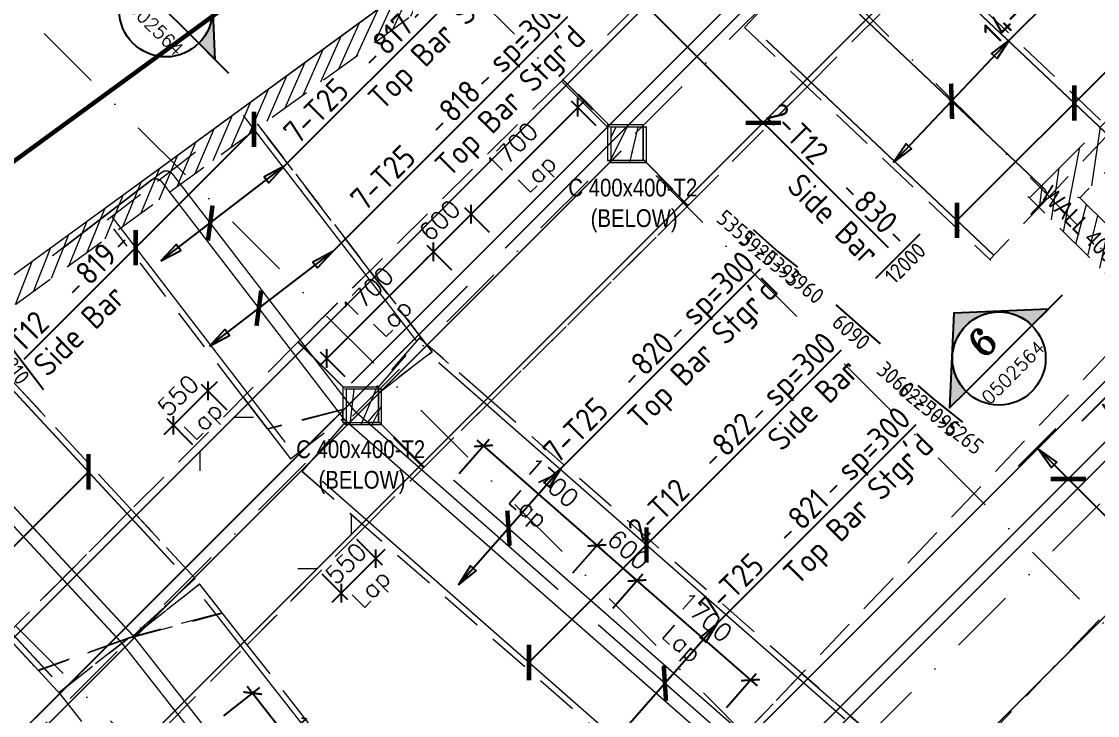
# Model space of a CAD drawing. Extents: x 660761725 to 1323371458, y 2734871439 to 5470067957.
# Drawn here: x 662068528 to 662080647, y 2735067085 to 2735074902 of the extents above; entities that cross this region are included whole.
import ezdxf
from ezdxf.enums import TextEntityAlignment as Align

# ---------------------------------------------------------------- set-up
doc = ezdxf.new("R2010")
doc.units = 0
for name, pattern in [('AXES', [1.95, 1.2, -0.25, 0.25, -0.25]), ('CENTER2', [28.575, 19.05, -3.175, 3.175, -3.175]), ('Hidden', [714.375, 476.25, -238.125]), ('sbp_axis_short', [10, 5, -2.5, 0, -2.5])]:
    doc.linetypes.add(name, pattern=pattern)
doc.layers.add('A-DETL', color=5, linetype='Continuous', lineweight=9, true_color=0x0000ff)
for name, color, linetype, lineweight in [('A-FLOR-PATT', 7, 'Continuous', 15), ('A-ROOF', 7, 'Continuous', 15), ('A-WALL', 7, 'Continuous', 15), ('A-WALL-IDEN', 7, 'Continuous', 9), ('S-COLS-IDEN', 7, 'Continuous', 9), ('S-GRID', 7, 'Continuous', 9), ('S-MATCH LNE', 5, 'CENTER2', 40)]:
    doc.layers.add(name, color=color, linetype=linetype, lineweight=lineweight)
for name, color, linetype in [('S-AXIS', 20, 'AXES'), ('S-DIMI', 100, 'Continuous'), ('S-RBAR-T12', 151, 'Continuous'), ('S-RBAR-T25', 51, 'Continuous'), ('S-RDIMO', 8, 'Continuous'), ('S-RSYMB', 7, 'Continuous'), ('S-SCEL-INDT', 222, 'Continuous'), ('S-SIMPLETEXT', 7, 'Continuous'), ('S-TXT', 3, 'Continuous')]:
    doc.layers.add(name, color=color, linetype=linetype)
doc.styles.add('Arial Narrow_1', font='ARIALN.TTF', dxfattribs={"height": 200})
doc.styles.add('ARMACAD', font='isocp.shx')
doc.styles.add('ROMANS', font='romans.shx')
doc.styles.add('ROMANT', font='romant')
doc.dimstyles.new('S-DIMI-100', dxfattribs={"dimscale": 100, "dimtxt": 2, "dimasz": 1.5, "dimexe": 1, "dimexo": 1, "dimgap": 1, "dimtad": 1, "dimdec": 0, "dimzin": 12, "dimdsep": 46, "dimtxsty": 'ROMANS', "dimblk": 'ARCHTICK', "dimcen": 0.09, "dimdle": 1, "dimclrd": 8, "dimclre": 8, "dimclrt": 4, "dimadec": 0, "dimazin": 3, "dimtfac": 1, "dimtdec": 0, "dimtix": 1, "dimtmove": 1, "dimatfit": 3, "dimtolj": 1, "dimtzin": 0, "dimarcsym": 0})

# ---------------------------------------------------------------- blocks, each defined once
blk = doc.blocks.new('I am… All Range.')
at = {"layer": 'S-GRID', "color": 8, "linetype": 'sbp_axis_short', "lineweight": 13, "ltscale": 150}
for p, q in [((662618010.2, 2734519029.2), (662684113.8, 2734585132.8)), ((662622712.4, 2734514327), (662688816, 2734580430.5)), ((662664888.7, 2734577934.1), (662687431.2, 2734555391.6)), ((662662792.4, 2734575837.7), (662685335.3, 2734553295.9)), ((662660147.2, 2734573192.6), (662682689.9, 2734550649.9)), ((662656650.6, 2734569695.9), (662679193.2, 2734547153.3))]:
    blk.add_line(p, q, dxfattribs=at)
blk = doc.blocks.new('*U1143')
at = {"layer": 'S-SCEL-INDT'}
h = blk.add_hatch(color=256, dxfattribs=at)
edge = h.paths.add_edge_path()
edge.add_line((7, 0), (10.5, 0))
edge.add_line((10.5, 0), (0, 9.62))
edge.add_line((0, 9.62), (-10.5, 0))
edge.add_line((-10.5, 0), (-7, 0))
edge.add_arc((0, 0), 7, 0.0002, 180.0002, ccw=False)
at = {"layer": 'S-SCEL-INDT', "color": 2, "linetype": 'Continuous'}
blk.add_line((-7, 0), (7, 0), dxfattribs=at)
at = {"layer": 'S-SCEL-INDT'}
blk.add_line((13.41, 0), (7, 0), dxfattribs=at)
blk.add_lwpolyline([(7, 0), (10.5, 0), (0, 9.62), (-10.5, 0), (-7, 0, -1)], format="xyb", close=True, dxfattribs=at)
blk.add_circle((0, 0), 7, dxfattribs=at)
blk.add_circle((0, 0), 7, dxfattribs=at)
at = {"layer": 'S-SCEL-INDT', "linetype": 'Continuous', "style": 'ROMANT', "flags": 8}
for rotation in [359.9998, 0.0002]:
    blk.add_attdef('01', text='', height=4, rotation=rotation, dxfattribs=at).set_placement((0, 3.5), align=Align.MIDDLE_CENTER)
at = {"layer": 'S-SCEL-INDT', "color": 3, "linetype": 'Continuous', "style": 'ROMANS', "flags": 8}
for rotation in [359.9998, 0.0002]:
    blk.add_attdef('-', text='', height=2, rotation=rotation, dxfattribs=at).set_placement((0, -2.97), align=Align.MIDDLE_CENTER)
blk = doc.blocks.new('I am… Limitless.')
at = {"layer": 'S-TXT', "color": 134}
ref = blk.add_blockref('*U1143', (662376430, 2734571333), dxfattribs=dict(at, xscale=75.00000000000004, yscale=75.00000000000004, zscale=75.00000000000004, rotation=314.9491280640432))
ref.add_attrib('-', '0502564', dxfattribs={"layer": 'S-SCEL-INDT', "color": 3, "linetype": 'Continuous', "height": 150, "rotation": 314.9493, "style": 'ROMANS'}).set_placement((662376273, 2734571176), align=Align.MIDDLE_CENTER)
ref.add_attrib('01', '7', dxfattribs={"layer": 'S-SCEL-INDT', "linetype": 'Continuous', "height": 300, "rotation": 314.9493, "style": 'ROMANT'}).set_placement((662376616, 2734571519), align=Align.MIDDLE_CENTER)
ref = blk.add_blockref('*U1143', (662385813, 2734567412), dxfattribs=dict(at, xscale=75.00000000000001, yscale=75.00000000000001, zscale=75.00000000000001, rotation=44.94966640259396))
ref.add_attrib('-', '0502564', dxfattribs={"layer": 'S-SCEL-INDT', "color": 3, "linetype": 'Continuous', "height": 150, "rotation": 44.9498, "style": 'ROMANS'}).set_placement((662385971, 2734567254), align=Align.MIDDLE_CENTER)
ref.add_attrib('01', '6', dxfattribs={"layer": 'S-SCEL-INDT', "linetype": 'Continuous', "height": 300, "rotation": 44.9498, "style": 'ROMANT'}).set_placement((662385628, 2734567597), align=Align.MIDDLE_CENTER)
blk = doc.blocks.new('I am… Atomic.')
at = {"layer": 'A-FLOR-PATT', "transparency": 33554600}
h = blk.add_hatch(dxfattribs=at)
h.set_pattern_fill('ANSI31', color=8, scale=50, angle=30, style=0)
edge = h.paths.add_edge_path()
edge.add_line((662389968, 2734579123), (662390008, 2734579503))
edge.add_line((662342115, 2734544593), (662390008, 2734579503))
edge.add_line((662363196, 2734559608), (662389968, 2734579123))
edge.add_line((662362418, 2734559041), (662363720, 2734559990))
edge.add_line((662346720, 2734547599), (662362784, 2734559308))
edge.add_line((662345822, 2734546943), (662347578, 2734548224))
edge.add_line((662342293, 2734544371), (662346307, 2734547298))
edge.add_line((662325865, 2734528371), (662342115, 2734544593))
edge.add_line((662340491, 2734542572), (662342150, 2734544229))
edge.add_line((662339422, 2734541505), (662341320, 2734543400))
edge.add_line((662336598, 2734538686), (662340137, 2734542219))
edge.add_line((662332706, 2734534801), (662336244, 2734538332))
edge.add_line((662332253, 2734534348), (662332783, 2734534877))
edge.add_line((662326312, 2734528418), (662332352, 2734534447))
edge.add_line((662325865, 2734528371), (662326312, 2734528418))
h = blk.add_hatch(dxfattribs=at)
h.set_pattern_fill('ANSI31', color=8, scale=50, angle=30, style=0)
edge = h.paths.add_edge_path()
edge.add_line((662389968, 2734579123), (662390008, 2734579503))
edge.add_line((662390179, 2734578973), (662393574, 2734576559))
edge.add_line((662390390, 2734578823), (662389968, 2734579123))
edge.add_line((662401600, 2734571260), (662390008, 2734579503))
edge.add_line((662401045, 2734570742), (662400997, 2734571281))
edge.add_line((662400997, 2734571281), (662391834, 2734577796))
edge.add_line((662401632, 2734570910), (662401600, 2734571260))
edge.add_line((662398386, 2734568087), (662401045, 2734570742))
edge.add_line((662378066, 2734545768), (662383150, 2734551353))
edge.add_line((662383150, 2734551353), (662388235, 2734556938))
edge.add_line((662388235, 2734556938), (662393319, 2734562522))
edge.add_line((662393319, 2734562522), (662398404, 2734568107))
edge.add_line((662377177, 2734544792), (662378390, 2734546124))
edge.add_line((662345220, 2734509691), (662350638, 2734515642))
edge.add_line((662350638, 2734515642), (662356056, 2734521594))
edge.add_line((662356056, 2734521594), (662361474, 2734527545))
edge.add_line((662361474, 2734527545), (662366893, 2734533496))
edge.add_line((662366893, 2734533496), (662372311, 2734539447))
edge.add_line((662372311, 2734539447), (662377729, 2734545399))
edge.add_line((662345268, 2734509156), (662400082, 2734569363))
edge.add_line((662401419, 2734570691), (662400941, 2734570214))
edge.add_line((662400082, 2734569363), (662401632, 2734570910))
h = blk.add_hatch(dxfattribs=at)
h.set_pattern_fill('ANSI31', color=8, scale=50, angle=30, style=0)
h.paths.add_polyline_path([(662390599, 2734578466), (662388716, 2734576586), (662393034, 2734572268), (662394916, 2734574148)], flags=16)
h.paths.add_polyline_path([(662390839, 2734573897), (662388433, 2734576303), (662387325, 2734575197), (662389732, 2734572791)], flags=16)
h.paths.add_polyline_path([(662390369, 2734572861), (662386723, 2734569222), (662388351, 2734567594), (662391997, 2734571233)], flags=16)
edge = h.paths.add_edge_path()
edge.add_line((662387042, 2734575481), (662390592, 2734579034))
edge.add_line((662390596, 2734579030), (662391834, 2734577796))
edge.add_line((662387042, 2734575481), (662386759, 2734575198))
edge.add_line((662389448, 2734572508), (662386759, 2734575198))
edge.add_line((662388351, 2734567028), (662386157, 2734569222))
edge.add_line((662386157, 2734569222), (662386440, 2734569505))
edge.add_line((662386440, 2734569505), (662389448, 2734572508))
edge.add_line((662395199, 2734573865), (662388634, 2734567311))
edge.add_line((662388351, 2734567028), (662388634, 2734567311))
edge.add_line((662390581, 2734573073), (662392209, 2734571445))
edge.add_line((662392209, 2734571445), (662392750, 2734571986))
edge.add_line((662395199, 2734573865), (662395483, 2734574147))
edge.add_line((662391834, 2734577796), (662395483, 2734574147))
edge.add_line((662392750, 2734571986), (662391122, 2734573614))
h = blk.add_hatch(dxfattribs=at)
h.set_pattern_fill('ANSI31', color=8, scale=50, angle=30, style=0)
h.paths.add_polyline_path([(662381443, 2734569617), (662381842, 2734569617), (662381843, 2734570017), (662381443, 2734570017)])
h = blk.add_hatch(dxfattribs=at)
h.set_pattern_fill('ANSI31', color=8, scale=50, angle=30, style=0)
edge = h.paths.add_edge_path()
edge.add_line((662345468, 2734510143), (662345661, 2734509589))
edge.add_line((662345220, 2734509691), (662350638, 2734515642))
edge.add_line((662350638, 2734515642), (662356056, 2734521594))
edge.add_line((662356056, 2734521594), (662361474, 2734527545))
edge.add_line((662361474, 2734527545), (662366893, 2734533496))
edge.add_line((662366893, 2734533496), (662372311, 2734539447))
edge.add_line((662372311, 2734539447), (662377729, 2734545399))
edge.add_line((662345268, 2734509156), (662400082, 2734569363))
h = blk.add_hatch(dxfattribs=at)
h.set_pattern_fill('ANSI31', color=8, scale=50, angle=30, style=0)
h.paths.add_polyline_path([(662378460, 2734567066), (662378460, 2734566666), (662378859, 2734566666), (662378860, 2734567066)])
at = {"layer": 'A-DETL', "color": 8, "linetype": 'Hidden', "lineweight": 9}
for p, q in [((662363196, 2734559608), (662389968, 2734579123)), ((662390369, 2734572861), (662386723, 2734569222)), ((662386440, 2734569505), (662389448, 2734572508)), ((662381422, 2734570025), (662381443, 2734570017)), ((662381823, 2734570025), (662381843, 2734570017)), ((662381843, 2734570017), (662381443, 2734570017)), ((662381443, 2734570017), (662381443, 2734569617)), ((662381842, 2734569617), (662381843, 2734570017)), ((662381422, 2734569625), (662381443, 2734569617)), ((662381443, 2734569617), (662381842, 2734569617)), ((662381842, 2734569617), (662381823, 2734569625)), ((662386157, 2734569222), (662386440, 2734569505)), ((662386157, 2734569222), (662386136, 2734569231)), ((662388351, 2734567028), (662386157, 2734569222)), ((662386723, 2734569222), (662386702, 2734569230)), ((662386723, 2734569222), (662388351, 2734567594)), ((662378439, 2734567074), (662378460, 2734567066)), ((662378860, 2734567066), (662378460, 2734567066)), ((662378460, 2734567066), (662378460, 2734566666)), ((662378840, 2734567074), (662378860, 2734567066)), ((662378859, 2734566666), (662378860, 2734567066)), ((662378439, 2734566674), (662378460, 2734566666)), ((662378460, 2734566666), (662378859, 2734566666)), ((662378859, 2734566666), (662378840, 2734566674))]:
    blk.add_line(p, q, dxfattribs=at)
at = {"layer": 'A-ROOF', "color": 8, "lineweight": 13}
blk.add_line((662389681, 2734579265), (662342119, 2734544587), dxfattribs=at)
at = {"layer": 'A-WALL', "color": 8, "lineweight": 13}
blk.add_line((662342115, 2734544593), (662390008, 2734579503), dxfattribs=at)
at = {"layer": 'S-MATCH LNE', "ltscale": 50, "const_width": 50}
blk.add_lwpolyline([(662361713, 2734560134), (662392635, 2734582718)], dxfattribs=at)
at = {"layer": 'A-WALL-IDEN', "color": 8, "insert": (662386412, 2734569372), "char_height": 200, "width": 3070.46, "attachment_point": 1, "rotation": 315, "style": 'Arial Narrow_1'}
blk.add_mtext('WALL 400-T2 (BELOW)', dxfattribs=at)
at = {"layer": 'S-COLS-IDEN', "color": 8, "char_height": 200, "attachment_point": 1, "style": 'Arial Narrow_1'}
for s, insert, width in [('C 400x400-T2', (662380963, 2734569436), 1819.83), ('(BELOW)', (662381214, 2734569092), 1218.56), ('C 400x400-T2', (662377898, 2734566489), 1819.83), ('(BELOW)', (662378149, 2734566145), 1218.56)]:
    blk.add_mtext(s, dxfattribs=dict(at, insert=insert, width=width))
blk = doc.blocks.new('I am… Domination.')
at = {"layer": 'S-RDIMO', "color": 9, "linetype": 'Hidden', "lineweight": 9}
for p, q in [((662386291, 2734575934), (662380899, 2734570550)), ((662383631, 2734571866), (662382945, 2734571140)), ((662383651, 2734570472), (662385067, 2734571886)), ((662383651, 2734570472), (662385067, 2734571886)), ((662386958, 2734570097), (662385067, 2734571886)), ((662382945, 2734571140), (662383375, 2734571595)), ((662382945, 2734571140), (662385709, 2734568526)), ((662382945, 2734571140), (662383651, 2734570472)), ((662382945, 2734571140), (662382945, 2734571140)), ((662380899, 2734570550), (662377922, 2734567600)), ((662380907, 2734570558), (662380899, 2734570550)), ((662380902, 2734570553), (662380899, 2734570550)), ((662380899, 2734570550), (662380901, 2734570552)), ((662380899, 2734570550), (662381407, 2734570042)), ((662380907, 2734570558), (662380902, 2734570553)), ((662380902, 2734570553), (662380905, 2734570556)), ((662380902, 2734570553), (662381408, 2734570042)), ((662380907, 2734570558), (662380905, 2734570556)), ((662381411, 2734570049), (662380905, 2734570556)), ((662381411, 2734570050), (662380907, 2734570558)), ((662383651, 2734570472), (662382312, 2734569135)), ((662382318, 2734569140), (662383651, 2734570472)), ((662378728, 2734568399), (662377459, 2734570053)), ((662377459, 2734570053), (662378728, 2734568399)), ((662381404, 2734570042), (662381408, 2734570042)), ((662381407, 2734570042), (662381404, 2734570042)), ((662381404, 2734570042), (662381404, 2734569642)), ((662381419, 2734570042), (662381407, 2734570042)), ((662381407, 2734570042), (662381418, 2734570042)), ((662381408, 2734570042), (662381419, 2734570042)), ((662381419, 2734570042), (662381411, 2734570050)), ((662381418, 2734570042), (662381411, 2734570049)), ((662381419, 2734570042), (662381418, 2734570042)), ((662381804, 2734570042), (662381419, 2734570042)), ((662381804, 2734569655), (662381804, 2734570042)), ((662381804, 2734570026), (662381804, 2734569644)), ((662387084, 2734569979), (662386415, 2734569272)), ((662376575, 2734569593), (662376764, 2734569739)), ((662381804, 2734569644), (662381804, 2734569655)), ((662381804, 2734569655), (662382318, 2734569140)), ((662375767, 2734568973), (662376575, 2734569593)), ((662381404, 2734569642), (662381804, 2734569642)), ((662381804, 2734569642), (662381418, 2734569642)), ((662381804, 2734569644), (662381804, 2734569653)), ((662381804, 2734569653), (662382315, 2734569138)), ((662381804, 2734569644), (662381804, 2734569653)), ((662381804, 2734569643), (662381804, 2734569644)), ((662381804, 2734569643), (662381804, 2734569644)), ((662382312, 2734569135), (662381804, 2734569644)), ((662382310, 2734569132), (662381804, 2734569643)), ((662386415, 2734569272), (662385709, 2734568526)), ((662380092, 2734566935), (662382315, 2734569138)), ((662382310, 2734569132), (662380092, 2734566935)), ((662382310, 2734569132), (662382315, 2734569138)), ((662382318, 2734569140), (662382312, 2734569135)), ((662377300, 2734566976), (662375843, 2734568873)), ((662385709, 2734568526), (662385722, 2734568513)), ((662378026, 2734567703), (662378728, 2734568399)), ((662378728, 2734568399), (662379359, 2734567578)), ((662379359, 2734567578), (662378728, 2734568399)), ((662387583, 2734568033), (662382931, 2734563169)), ((662377917, 2734567595), (662370291, 2734559934)), ((662376040, 2734565710), (662374215, 2734567683)), ((662374215, 2734567683), (662376040, 2734565710)), ((662377917, 2734567595), (662377300, 2734566976)), ((662377918, 2734567596), (662377917, 2734567595)), ((662377917, 2734567595), (662378426, 2734567089)), ((662378426, 2734567089), (662377918, 2734567596)), ((662377923, 2734567601), (662377922, 2734567600)), ((662377922, 2734567600), (662378429, 2734567089)), ((662377923, 2734567601), (662378026, 2734567703)), ((662378429, 2734567089), (662377923, 2734567601)), ((662379285, 2734567643), (662378800, 2734567089)), ((662378824, 2734567089), (662379299, 2734567631)), ((662379285, 2734567643), (662379612, 2734567356)), ((662379298, 2734567632), (662379285, 2734567643)), ((662379299, 2734567631), (662379359, 2734567578)), ((662378824, 2734567022), (662379429, 2734567487)), ((662379429, 2734567487), (662378824, 2734567022)), ((662380092, 2734566935), (662379359, 2734567578)), ((662379359, 2734567578), (662379429, 2734567487)), ((662379429, 2734567487), (662379359, 2734567578)), ((662379429, 2734567487), (662379429, 2734567487)), ((662378424, 2734567089), (662378426, 2734567089)), ((662378426, 2734567089), (662378424, 2734567089)), ((662378424, 2734567089), (662378424, 2734566838)), ((662378429, 2734567089), (662378426, 2734567089)), ((662378429, 2734567089), (662378426, 2734567089)), ((662378437, 2734567089), (662378429, 2734567089)), ((662378800, 2734567089), (662378437, 2734567089)), ((662378800, 2734567089), (662378824, 2734567089)), ((662378800, 2734567089), (662378824, 2734567089)), ((662378824, 2734567089), (662378800, 2734567089)), ((662378824, 2734566703), (662378824, 2734567089)), ((662378824, 2734567089), (662378824, 2734566984)), ((662378824, 2734567022), (662378824, 2734567089)), ((662378824, 2734567072), (662378824, 2734566984)), ((662378824, 2734566703), (662378824, 2734567022)), ((662377574, 2734566619), (662377300, 2734566976)), ((662377300, 2734566976), (662377574, 2734566619)), ((662378824, 2734566984), (662378824, 2734566690)), ((662378824, 2734566984), (662378824, 2734566835)), ((662380092, 2734566935), (662379330, 2734566180)), ((662379335, 2734566185), (662380092, 2734566935)), ((662383594, 2734563862), (662380092, 2734566935)), ((662378424, 2734566838), (662377574, 2734566619)), ((662378424, 2734566833), (662377578, 2734566614)), ((662378424, 2734566736), (662378424, 2734566838)), ((662378424, 2734566838), (662378424, 2734566833)), ((662378424, 2734566833), (662378424, 2734566736)), ((662378785, 2734566791), (662378696, 2734566689)), ((662378824, 2734566835), (662378785, 2734566791)), ((662378824, 2734566835), (662378824, 2734566689)), ((662377833, 2734566282), (662378424, 2734566736)), ((662377833, 2734566281), (662378424, 2734566736)), ((662377966, 2734566139), (662378449, 2734566689)), ((662378428, 2734566666), (662377967, 2734566139)), ((662378424, 2734566689), (662378424, 2734566736)), ((662378424, 2734566736), (662378424, 2734566689)), ((662378424, 2734566689), (662378449, 2734566689)), ((662378449, 2734566689), (662378429, 2734566667)), ((662378449, 2734566689), (662378441, 2734566689)), ((662378449, 2734566689), (662378824, 2734566689)), ((662378744, 2734566689), (662378696, 2734566689)), ((662378824, 2734566689), (662378744, 2734566689)), ((662378824, 2734566690), (662378824, 2734566703)), ((662378824, 2734566703), (662379340, 2734566190)), ((662378824, 2734566701), (662378824, 2734566703)), ((662379339, 2734566189), (662378824, 2734566703)), ((662378824, 2734566690), (662378824, 2734566701)), ((662378824, 2734566701), (662379335, 2734566185)), ((662379330, 2734566180), (662378824, 2734566690)), ((662385130, 2734562575), (662389033, 2734566656)), ((662377574, 2734566619), (662377833, 2734566282)), ((662377574, 2734566619), (662377833, 2734566282)), ((662377578, 2734566614), (662377574, 2734566619)), ((662377574, 2734566619), (662377578, 2734566614)), ((662377833, 2734566281), (662377833, 2734566282)), ((662378673, 2734565519), (662379330, 2734566180)), ((662378673, 2734565519), (662379330, 2734566180)), ((662379330, 2734566180), (662379339, 2734566189)), ((662379330, 2734566180), (662379339, 2734566189)), ((662379335, 2734566184), (662379330, 2734566180)), ((662379340, 2734566190), (662379339, 2734566189)), ((662377967, 2734566139), (662377966, 2734566139)), ((662377966, 2734566139), (662382192, 2734562431)), ((662377967, 2734566139), (662378673, 2734565519)), ((662376040, 2734565710), (662375351, 2734565017)), ((662376040, 2734565710), (662376759, 2734564933)), ((662376759, 2734564933), (662376040, 2734565710)), ((662377346, 2734564187), (662378673, 2734565519)), ((662378673, 2734565519), (662377346, 2734564187)), ((662375351, 2734565017), (662374628, 2734564291)), ((662376049, 2734564276), (662376759, 2734564933)), ((662376759, 2734564933), (662376049, 2734564276)), ((662376759, 2734564933), (662376759, 2734564933)), ((662376054, 2734564277), (662376810, 2734564871)), ((662376811, 2734564870), (662376054, 2734564277)), ((662376810, 2734564871), (662376811, 2734564870)), ((662377063, 2734564548), (662376810, 2734564871)), ((662377063, 2734564548), (662376811, 2734564870)), ((662377063, 2734564548), (662376034, 2734564272)), ((662376043, 2734564268), (662377067, 2734564543)), ((662377346, 2734564187), (662377063, 2734564548)), ((662377067, 2734564543), (662377063, 2734564548)), ((662377067, 2734564543), (662377063, 2734564548)), ((662374991, 2734563899), (662374628, 2734564291)), ((662374628, 2734564291), (662374991, 2734563899)), ((662376013, 2734564266), (662374991, 2734563899)), ((662375997, 2734564253), (662374995, 2734563894)), ((662376013, 2734564266), (662375227, 2734563649)), ((662375227, 2734563650), (662376013, 2734564266)), ((662376043, 2734564270), (662375997, 2734564253)), ((662376034, 2734564272), (662376013, 2734564266)), ((662376054, 2734564277), (662376043, 2734564268)), ((662376043, 2734564268), (662376054, 2734564277)), ((662376043, 2734564270), (662376049, 2734564276)), ((662376049, 2734564276), (662376043, 2734564270)), ((662375925, 2734562759), (662377346, 2734564187)), ((662375925, 2734562759), (662377346, 2734564187)), ((662380248, 2734560487), (662377346, 2734564187)), ((662374991, 2734563899), (662375252, 2734563617)), ((662374991, 2734563899), (662375252, 2734563617)), ((662374995, 2734563894), (662374991, 2734563899)), ((662374991, 2734563899), (662374995, 2734563894)), ((662382939, 2734563177), (662383594, 2734563862)), ((662383594, 2734563862), (662384320, 2734563225)), ((662384320, 2734563225), (662383594, 2734563862)), ((662375227, 2734563649), (662375227, 2734563649)), ((662375252, 2734563617), (662375227, 2734563649)), ((662375310, 2734563543), (662375252, 2734563617)), ((662375925, 2734562759), (662375310, 2734563543))]:
    blk.add_line(p, q, dxfattribs=at)
blk = doc.blocks.new('_ARCHTICK')
at = {"color": 0, "linetype": 'ByBlock', "const_width": 0.15}
blk.add_lwpolyline([(-0.5, -0.5), (0.5, 0.5)], dxfattribs=at)
blk = doc.blocks.new('*D746')
at = {"layer": 'S-DIMI', "color": 8, "lineweight": -2, "transparency": 16777216}
for p, q in [((662071894, 2735071035), (662073238, 2735072379)), ((662073374, 2735072101), (662073096, 2735072379)), ((662072172, 2735070899), (662071894, 2735071177))]:
    blk.add_line(p, q, dxfattribs=at)
at = {"layer": 'S-DIMI', "color": 8, "lineweight": -2, "transparency": 16777216, "xscale": 150, "yscale": 150, "zscale": 150}
for p, rotation in [((662073167, 2735072308), 45.00190267468847), ((662071965, 2735071106), 225.0019026746884)]:
    blk.add_blockref('_ARCHTICK', p, dxfattribs=dict(at, rotation=rotation))
at = {"layer": 'S-DIMI', "color": 4, "transparency": 16777216, "char_height": 200, "attachment_point": 5, "rotation": 45.0019, "style": 'ROMANS'}
for s, insert in [('\\A1;1700', (662072425, 2735071848)), ('\\A1;Lap', (662072731, 2735071542))]:
    blk.add_mtext(s, dxfattribs=dict(at, insert=insert))
blk = doc.blocks.new('*D747')
at = {"layer": 'S-DIMI', "color": 8, "lineweight": -2, "transparency": 16777216}
for p, q in [((662073591, 2735072732), (662073697, 2735072838)), ((662073167, 2735072308), (662073591, 2735072732)), ((662073798, 2735072525), (662073521, 2735072803)), ((662073374, 2735072101), (662073096, 2735072379)), ((662073167, 2735072308), (662073061, 2735072202))]:
    blk.add_line(p, q, dxfattribs=at)
at = {"layer": 'S-DIMI', "color": 8, "lineweight": -2, "transparency": 16777216, "xscale": 150, "yscale": 150, "zscale": 150}
for p, rotation in [((662073591, 2735072732), 225.0019026746884), ((662073167, 2735072308), 45.00190267468847)]:
    blk.add_blockref('_ARCHTICK', p, dxfattribs=dict(at, rotation=rotation))
at = {"layer": 'S-DIMI', "color": 4, "transparency": 16777216, "insert": (662073238, 2735072662), "char_height": 200, "attachment_point": 5, "rotation": 45.0019, "style": 'ROMANS'}
blk.add_mtext('\\A1;600', dxfattribs=at)
blk = doc.blocks.new('*D748')
at = {"layer": 'S-DIMI', "color": 8, "lineweight": -2, "transparency": 16777216}
for p, q in [((662073521, 2735072662), (662074864, 2735074005)), ((662075000, 2735073728), (662074723, 2735074005)), ((662073798, 2735072525), (662073521, 2735072803))]:
    blk.add_line(p, q, dxfattribs=at)
at = {"layer": 'S-DIMI', "color": 8, "lineweight": -2, "transparency": 16777216, "xscale": 150, "yscale": 150, "zscale": 150}
for p, rotation in [((662074793, 2735073935), 45.00190267468847), ((662073591, 2735072732), 225.0019026746884)]:
    blk.add_blockref('_ARCHTICK', p, dxfattribs=dict(at, rotation=rotation))
at = {"layer": 'S-DIMI', "color": 4, "transparency": 16777216, "char_height": 200, "attachment_point": 5, "rotation": 45.0019, "style": 'ROMANS'}
for s, insert in [('\\A1;1700', (662074051, 2735073475)), ('\\A1;Lap', (662074357, 2735073168))]:
    blk.add_mtext(s, dxfattribs=dict(at, insert=insert))
blk = doc.blocks.new('*D797')
at = {"layer": 'S-DIMI', "color": 8, "lineweight": -2, "transparency": 16777216}
for p, q in [((662070807, 2735067082), (662071211, 2735067399)), ((662071071, 2735067416), (662072243, 2735065920)), ((662071858, 2735065745), (662072260, 2735066061))]:
    blk.add_line(p, q, dxfattribs=at)
at = {"layer": 'S-DIMI', "color": 8, "lineweight": -2, "transparency": 16777216, "xscale": 150, "yscale": 150, "zscale": 150}
for p, rotation in [((662071132, 2735067337), 128.1032026778665), ((662072181, 2735065999), 308.1032026778665)]:
    blk.add_blockref('_ARCHTICK', p, dxfattribs=dict(at, rotation=rotation))
at = {"layer": 'S-DIMI', "color": 4, "transparency": 16777216, "char_height": 200, "attachment_point": 5, "rotation": 308.1032, "style": 'ROMANS'}
for s, insert in [('\\A1;1700', (662071814, 2735066791)), ('\\A1;Lap', (662071473, 2735066524))]:
    blk.add_mtext(s, dxfattribs=dict(at, insert=insert))
blk = doc.blocks.new('*D803')
at = {"layer": 'S-DIMI', "color": 8, "lineweight": -2, "transparency": 16777216}
for p, q in [((662073459, 2735069812), (662073797, 2735070197)), ((662073656, 2735070188), (662075084, 2735068935)), ((662074737, 2735068692), (662075075, 2735069076))]:
    blk.add_line(p, q, dxfattribs=at)
at = {"layer": 'S-DIMI', "color": 8, "lineweight": -2, "transparency": 16777216, "xscale": 150, "yscale": 150, "zscale": 150}
for p, rotation in [((662073731, 2735070122), 138.7332233910987), ((662075009, 2735069001), 318.7332233910987)]:
    blk.add_blockref('_ARCHTICK', p, dxfattribs=dict(at, rotation=rotation))
at = {"layer": 'S-DIMI', "color": 4, "transparency": 16777216, "char_height": 200, "attachment_point": 5, "rotation": 318.7332, "style": 'ROMANS'}
for s, insert in [('\\A1;1700', (662074502, 2735069712)), ('\\A1;Lap', (662074216, 2735069386))]:
    blk.add_mtext(s, dxfattribs=dict(at, insert=insert))
blk = doc.blocks.new('*D804')
at = {"layer": 'S-DIMI', "color": 8, "lineweight": -2, "transparency": 16777216}
for p, q in [((662074737, 2735068692), (662075075, 2735069076)), ((662075009, 2735069001), (662074896, 2735069100)), ((662075009, 2735069001), (662075460, 2735068605)), ((662075189, 2735068296), (662075526, 2735068680)), ((662075460, 2735068605), (662075572, 2735068506))]:
    blk.add_line(p, q, dxfattribs=at)
at = {"layer": 'S-DIMI', "color": 8, "lineweight": -2, "transparency": 16777216, "xscale": 150, "yscale": 150, "zscale": 150}
for p, rotation in [((662075009, 2735069001), 318.7332233910987), ((662075460, 2735068605), 138.7332233910987)]:
    blk.add_blockref('_ARCHTICK', p, dxfattribs=dict(at, rotation=rotation))
at = {"layer": 'S-DIMI', "color": 4, "transparency": 16777216, "insert": (662075366, 2735068953), "char_height": 200, "attachment_point": 5, "rotation": 318.7332, "style": 'ROMANS'}
blk.add_mtext('\\A1;600', dxfattribs=at)
blk = doc.blocks.new('*D805')
at = {"layer": 'S-DIMI', "color": 8, "lineweight": -2, "transparency": 16777216}
for p, q in [((662075189, 2735068296), (662075526, 2735068680)), ((662075385, 2735068671), (662076813, 2735067418)), ((662076468, 2735067176), (662076803, 2735067559))]:
    blk.add_line(p, q, dxfattribs=at)
at = {"layer": 'S-DIMI', "color": 8, "lineweight": -2, "transparency": 16777216, "xscale": 150, "yscale": 150, "zscale": 150}
for p, rotation in [((662075460, 2735068605), 138.7332233910987), ((662076738, 2735067484), 318.7332233910987)]:
    blk.add_blockref('_ARCHTICK', p, dxfattribs=dict(at, rotation=rotation))
at = {"layer": 'S-DIMI', "color": 4, "transparency": 16777216, "char_height": 200, "attachment_point": 5, "rotation": 318.7332, "style": 'ROMANS'}
for s, insert in [('\\A1;1700', (662076231, 2735068195)), ('\\A1;Lap', (662075945, 2735067869))]:
    blk.add_mtext(s, dxfattribs=dict(at, insert=insert))
blk = doc.blocks.new('*D725')
at = {"layer": 'S-DIMI', "color": 8, "lineweight": -2, "transparency": 16777216}
for p, q in [((662070846, 2735070524), (662070557, 2735070813)), ((662070628, 2735070743), (662070734, 2735070849)), ((662070239, 2735070354), (662070628, 2735070743)), ((662070457, 2735070135), (662070168, 2735070425)), ((662070239, 2735070354), (662070133, 2735070248))]:
    blk.add_line(p, q, dxfattribs=at)
at = {"layer": 'S-DIMI', "color": 8, "lineweight": -2, "transparency": 16777216, "xscale": 150, "yscale": 150, "zscale": 150}
for p, rotation in [((662070628, 2735070743), 224.9994193251146), ((662070239, 2735070354), 44.99941932511464)]:
    blk.add_blockref('_ARCHTICK', p, dxfattribs=dict(at, rotation=rotation))
at = {"layer": 'S-DIMI', "color": 4, "transparency": 16777216, "char_height": 200, "attachment_point": 5, "rotation": 44.9994, "style": 'ROMANS'}
for s, insert in [('\\A1;550', (662070292, 2735070690)), ('\\A1;Lap', (662070598, 2735070383))]:
    blk.add_mtext(s, dxfattribs=dict(at, insert=insert))
blk = doc.blocks.new('*D730')
at = {"layer": 'S-DIMI', "color": 8, "lineweight": -2, "transparency": 16777216}
for p, q in [((662072300, 2735069071), (662072589, 2735068781)), ((662072518, 2735068852), (662072624, 2735068958)), ((662072129, 2735068463), (662072518, 2735068852)), ((662071911, 2735068682), (662072200, 2735068393)), ((662072129, 2735068463), (662072023, 2735068357))]:
    blk.add_line(p, q, dxfattribs=at)
at = {"layer": 'S-DIMI', "color": 8, "lineweight": -2, "transparency": 16777216, "xscale": 150, "yscale": 150, "zscale": 150}
for p, rotation in [((662072518, 2735068852), 224.9994193251146), ((662072129, 2735068463), 44.99941932511464)]:
    blk.add_blockref('_ARCHTICK', p, dxfattribs=dict(at, rotation=rotation))
at = {"layer": 'S-DIMI', "color": 4, "transparency": 16777216, "char_height": 200, "attachment_point": 5, "rotation": 44.9994, "style": 'ROMANS'}
for s, insert in [('\\A1;550', (662072182, 2735068799)), ('\\A1;Lap', (662072489, 2735068493))]:
    blk.add_mtext(s, dxfattribs=dict(at, insert=insert))
blk = doc.blocks.new('cadf_04')
at = {"color": 8, "const_width": 0.5}
blk.add_lwpolyline([(1.41, 1.41), (-1.41, -1.41)], dxfattribs=at)
blk = doc.blocks.new('CADF_02')
at = {"color": 0}
blk.add_lwpolyline([(0, 0), (2.5, -0.42), (2.5, 0.42)], close=True, dxfattribs=at)
blk = doc.blocks.new('cadf_03')
at = {"color": 8}
blk.add_lwpolyline([(0, 3), (0, -3)], dxfattribs=at)
blk.add_blockref('CADF_02', (0.25, 0), dxfattribs=at)
blk = doc.blocks.new('cadf_10')
at = {"color": 1}
for p, q in [((-4.16, 1.2), (-5.64, 1.2)), ((4.16, 1.2), (5.64, 1.2))]:
    blk.add_line(p, q, dxfattribs=at)
at = {"style": 'ARMACAD'}
for tag, p in [('$COM1', (-10.94, 2.54)), ('$COM2', (-9.76, -5.3))]:
    blk.add_attdef(tag, text='', height=3.5, dxfattribs=at).set_placement(p, align=Align.BOTTOM_RIGHT)
at = {"color": 1, "style": 'ARMACAD'}
blk.add_attdef('$NUM', text='', height=3.5, dxfattribs=at).set_placement((0, 0), align=Align.CENTER)
blk = doc.blocks.new('*U915', base_point=(662068820, 2735070821))
at = {"layer": 'S-RSYMB'}
blk.add_lwpolyline([(662068820, 2735071147), (662069320, 2735070495)], dxfattribs=at)
at = {"layer": 'S-RSYMB', "style": 'ARMACAD'}
blk.add_attdef('D0', text='', height=180, rotation=307.5204, dxfattribs=at).set_placement((662068979, 2735070751), align=Align.MIDDLE_CENTER)
blk = doc.blocks.new('*U916', base_point=(662077277, 2735072648))
at = {"layer": 'S-RSYMB'}
blk.add_lwpolyline([(662077277, 2735072859), (662077561, 2735072610, 0.011003), (662077561, 2735072610), (662077777, 2735072436)], format="xyb", dxfattribs=at)
at = {"layer": 'S-RSYMB', "style": 'ARMACAD'}
for tag, rotation, p in [('D0', 318.7332, (662077343, 2735072648)), ('D1', 321.2548, (662077597, 2735072433))]:
    blk.add_attdef(tag, text='', height=180, rotation=rotation, dxfattribs=at).set_placement(p, align=Align.MIDDLE_CENTER)
blk = doc.blocks.new('*U917', base_point=(662079030, 2735070894))
at = {"layer": 'S-RSYMB'}
blk.add_lwpolyline([(662079030, 2735071101), (662079192, 2735070959, 0.011003), (662079192, 2735070959), (662079530, 2735070687)], format="xyb", dxfattribs=at)
at = {"layer": 'S-RSYMB', "style": 'ARMACAD'}
for tag, rotation, p in [('D0', 318.7332, (662079035, 2735070944)), ('D1', 321.2548, (662079289, 2735070734))]:
    blk.add_attdef(tag, text='', height=180, rotation=rotation, dxfattribs=at).set_placement(p, align=Align.MIDDLE_CENTER)
blk = doc.blocks.new('*U918', base_point=(662077853, 2735071397))
at = {"layer": 'S-RSYMB'}
blk.add_lwpolyline([(662077853, 2735071617), (662078353, 2735071178)], dxfattribs=at)
at = {"layer": 'S-RSYMB', "style": 'ARMACAD'}
blk.add_attdef('D0', text='', height=180, rotation=318.7332, dxfattribs=at).set_placement((662078027, 2735071311), align=Align.MIDDLE_CENTER)
blk = doc.blocks.new('*U925', base_point=(662078483, 2735072267))
at = {"layer": 'S-RSYMB'}
blk.add_lwpolyline([(662078483, 2735072017), (662078983, 2735072517)], dxfattribs=at)
at = {"layer": 'S-RSYMB', "style": 'ARMACAD'}
blk.add_attdef('D0', text='', height=180, rotation=44.9981, dxfattribs=at).set_placement((662078815, 2735072185), align=Align.MIDDLE_CENTER)

msp = doc.modelspace()

# ---------------------------------------------------------------- linework, layer by layer
at = {"layer": 'S-RBAR-T12', "const_width": 16}
for points in [[(662070535.69602847, 2735070057.0872221), (662079021.26173973, 2735078542.08424902)], [(662071856.2201587, 2735068736.49834013), (662080341.70956135, 2735077221.57168102)], [(662078198.02882683, 2735076051.7057848), (662080762.65622318, 2735073626.09528112)], [(662076914.44797063, 2735074694.56018209), (662079479.07536685, 2735072268.94967794)], [(662071025.02728117, 2735073845.83977413), (662072980.05991697, 2735071299.87288618)], [(662069543.44904244, 2735072708.14476919), (662071498.48167837, 2735070162.17788219)], [(662075238.19060671, 2735065354.36205912), (662081503.22025609, 2735071619.26457119)], [(662067709.14223564, 2735071529.81579924), (662070249.08146322, 2735068784.58198023)], [(662073224.90333557, 2735071061.54876518), (662077802.43292499, 2735067044.79349995)], [(662062439.05207872, 2735061960.98589087), (662070924.6177901, 2735070445.98291779)], [(662070919.66797388, 2735070443.93283176), (662071143.66797376, 2735070443.92532492)], [(662066334.59772491, 2735070264.87453985), (662068874.53695238, 2735067519.64072084)], [(662076559.03278613, 2735064033.45511198), (662082824.06235886, 2735070298.35770082)], [(662070537.74644685, 2735070062.036901), (662070537.7389406, 2735069838.036901)], [(662071916.00877047, 2735069724.88654518), (662076493.5383594, 2735065708.13127995)], [(662072243.08804905, 2735069120.44783783), (662072243.09354079, 2735069344.44783783)], [(662063759.64902031, 2735060640.32419395), (662072245.13842297, 2735069125.39753485)], [(662071861.16995645, 2735068738.54847097), (662071637.16995656, 2735068738.55396318)], [(662070587.24919379, 2735068392.2809248), (662074357.60711932, 2735063584.31866312)]]:
    msp.add_lwpolyline(points, dxfattribs=at)
at = {"layer": 'S-RBAR-T25', "linetype": 'Hidden', "const_width": 16}
for points in [[(662072242.73430896, 2735070828.35143089), (662080460.31935298, 2735079046.48227596, -0.4142135624), (662080587.24502015, 2735079046.4864912), (662080746.70289433, 2735078887.03920698)], [(662073975.09543598, 2735072348.68853998), (662080566.38277006, 2735078940.4136591, -0.4142135624), (662080693.30843723, 2735078940.41787386), (662080852.76631141, 2735078780.97059011)], [(662074710.53861833, 2735076461.02338314), (662075793.07994604, 2735077341.66208506, -0.4142135624), (662075919.33964348, 2735077328.67694616), (662077352.72081792, 2735075566.66676378, 0.0325952671), (662077360.67225945, 2735075558.09857416), (662080044.9440974, 2735073019.32878685, -0.4142135624), (662080048.47858644, 2735072892.45234203), (662079893.52810645, 2735072728.62133598)], [(662068997.22357702, 2735072350.58652878), (662070104.0450182, 2735073200.50802422, -0.4142135624), (662070229.89072108, 2735073183.98579502), (662072271.85849643, 2735070524.80641222, 0.0489640756), (662072283.84642196, 2735070512.00785494), (662074572.56046832, 2735068503.6737752)], [(662068875.97123492, 2735072262.20153284), (662069982.79267609, 2735073112.1230278, -0.4142135624), (662070108.63837898, 2735073095.60079908), (662072161.85596907, 2735070421.77119684, 0.048964077), (662072173.84389484, 2735070408.97264004), (662076202.41308236, 2735066873.92517185)], [(662073902.3078841, 2735063333.82604599), (662081771.64984632, 2735071203.00485897, -0.4142135624), (662081898.57551348, 2735071203.0035429), (662082058.02643967, 2735071043.54931116)], [(662075634.7398808, 2735064854.09228992), (662081877.714764, 2735071096.93774223, -0.4142135624), (662082004.64043117, 2735071096.93642712), (662082164.09135735, 2735070937.48219395)], [(662065939.75694299, 2735069953.91836977), (662066964.08147514, 2735070901.64169598, -0.4142135624), (662067090.91149688, 2735070896.71517706), (662069773.70642734, 2735067997.07918978, -0.0203897893), (662069778.45247936, 2735067991.5103569), (662071660.86137557, 2735065591.06164598)], [(662065817.71240938, 2735069864.95591879), (662066842.03694153, 2735070812.679245, -0.4142135624), (662066968.86696327, 2735070807.75272608), (662069659.44755733, 2735067899.70178699, -0.0203897906), (662069664.19360948, 2735067894.13295412), (662072962.1099782, 2735063688.62844801)], [(662073393.69589412, 2735069737.6828351), (662077432.28653359, 2735066193.84159899, 0.0110030123), (662077435.31184042, 2735066191.30252695), (662080507.72216952, 2735063725.85815191)], [(662075023.54850864, 2735068107.93423223), (662077335.83305848, 2735066078.91716385, 0.0110030123), (662077338.8583653, 2735066076.37809277), (662082207.69911444, 2735062169.39473009)]]:
    msp.add_lwpolyline(points, format="xyb", dxfattribs=at)
for points in [[(662066923.0356946, 2735065084.02133179), (662075283.206599, 2735073444.74750805)], [(662065190.67456782, 2735063563.68422318), (662073550.84547186, 2735071924.41039801)]]:
    msp.add_lwpolyline(points, dxfattribs=at)
at = {"layer": 'S-RDIMO'}
for p, q in [((662079656.47033882, 2735074694.68662405), (662081865.0777967, 2735076903.29257107)), ((662079063.92629898, 2735072661.59538603), (662082585.35667372, 2735076183.01289415)), ((662071486.58495343, 2735073271.45137691), (662073928.39355469, 2735075713.25105619)), ((662075561.47353029, 2735075082.52790689), (662078289.00120413, 2735072354.99026585)), ((662072033.993168, 2735072312.29438019), (662074681.67516053, 2735074959.96669817)), ((662078350.55781412, 2735073313.92859697), (662079656.4708029, 2735074694.68618488)), ((662071146.61614549, 2735073687.49908113), (662068555.92249203, 2735071096.8148942)), ((662070098.20019293, 2735072205.31911087), (662071486.58495367, 2735073271.45137691)), ((662070645.60840726, 2735071246.16211414), (662072033.99316812, 2735072312.29438019)), ((662074606.26486099, 2735069871.03130817), (662076851.14729226, 2735072115.90553713)), ((662074243.6631788, 2735067682.38350487), (662077764.17101514, 2735071202.8784771)), ((662076367.8815496, 2735068125.6603241), (662078604.63791049, 2735070362.40851212)), ((662079963.90146518, 2735070103.03478909), (662081201.67059588, 2735068865.23999596)), ((662069282.01575696, 2735069829.81229591), (662066384.21912611, 2735066932.02625418)), ((662073451.69477773, 2735068555.27352905), (662074606.26486135, 2735069871.03130817)), ((662075213.3116194, 2735066809.90292883), (662076367.8815496, 2735068125.6603241))]:
    msp.add_line(p, q, dxfattribs=at)

# ---------------------------------------------------------------- block references
at = {"layer": 'S-AXIS'}
for name, p in [('I am… All Range.', (-593486.18201661, 503695.42974043)), ('I am… Atomic.', (-306275.56248569, 503695.42974043)), ('I am… Limitless.', (-306275.56248569, 503695.42974043)), ('I am… Domination.', (-306275.56248569, 503695.42974043))]:
    msp.add_blockref(name, p, dxfattribs=at)
at = {"layer": 'S-RDIMO'}
for name, p, xscale, yscale, zscale, rotation in [('cadf_04', (662075561.47353029, 2735075082.52790689), 100, 100, 100, 314.9998953121706), ('CADF_02', (662079656.4708029, 2735074694.68618488), 100, 100, 100, 226.5957188388581), ('cadf_04', (662079003.51433754, 2735074004.30742311), 100, 100, 100, 46.59571881641264), ('cadf_04', (662080385.31668472, 2735073982.98094416), 100, 100, 100, 44.99989532037218), ('cadf_04', (662071146.61614549, 2735073687.49908113), 100, 100, 100, 224.9998953119168), ('cadf_04', (662076881.95048714, 2735073761.98620176), 100, 100, 100, 314.9998953121706), ('CADF_02', (662078350.55781412, 2735073313.92859697), 100, 100, 100, 46.59571883885806), ('CADF_02', (662071486.58495367, 2735073271.45137691), 99.99999999999999, 99.99999999999999, 99.99999999999999, 217.5204406829413), ('cadf_04', (662070653.79203856, 2735072631.95473194), 100, 100, 100, 37.52044066294843), ('cadf_04', (662079063.9262991, 2735072661.59538698), 100, 100, 100, 44.99989532037217), ('cadf_04', (662069814.40326965, 2735072355.29107285), 100, 100, 100, 224.9998953119168), ('CADF_02', (662070098.20019293, 2735072205.31911087), 100, 100, 100, 37.52044068294143), ('CADF_02', (662072033.993168, 2735072312.29438019), 99.99999999999999, 99.99999999999999, 99.99999999999999, 217.5204406829413), ('cadf_04', (662071201.20025277, 2735071672.79773521), 99.99999999999999, 99.99999999999999, 99.99999999999999, 37.5204406550248), ('CADF_02', (662070645.60840726, 2735071246.16211414), 99.99999999999999, 99.99999999999999, 99.99999999999999, 37.52044068056502), ('cadf_03', (662080684.0846566, 2735070611.0693922), 100.0000000000005, 100.0000000000005, 100.0000000000005, 314.999406063308), ('cadf_03', (662079963.90146518, 2735070103.03478909), 99.99999999999999, 99.99999999999999, 99.99999999999999, 314.9994060551341), ('cadf_04', (662069282.01575673, 2735069829.81229591), 100, 100, 100, 224.9998953188915), ('CADF_02', (662074606.26486123, 2735069871.03130817), 100, 100, 100, 228.7332297683021), ('cadf_04', (662080317.72492957, 2735069749.20398903), 99.99999999999989, 99.99999999999989, 99.99999999999989, 314.9994060606524), ('cadf_04', (662074012.65553677, 2735069194.54912806), 100, 100, 100, 48.73322977643001), ('cadf_04', (662075567.35006297, 2735069006.06555319), 100, 100, 100, 44.99989531509728), ('CADF_02', (662073451.69477773, 2735068555.27352905), 100, 100, 100, 48.7332297683021), ('CADF_02', (662076367.8815496, 2735068125.6603241), 100, 100, 100, 228.7332252428474), ('cadf_04', (662074243.6631788, 2735067682.38350487), 100, 100, 100, 44.99989531509722), ('cadf_04', (662075774.27223361, 2735067449.17826223), 100, 100, 100, 48.73322523599244)]:
    msp.add_blockref(name, p, dxfattribs=dict(at, xscale=xscale, yscale=yscale, zscale=zscale, rotation=rotation))
at = {"layer": 'S-RSYMB'}
for name, p, values in [('*U916', (662076767.89211118, 2735072347.35399199, 0.00000001), {'D0': '5355->5395', 'D1': '3920->3960'}), ('*U925', (662078148.99328899, 2735072261.75089407), {'D0': '12000'}), ('*U918', (662077699.63460052, 2735071492.01167011), {'D0': '6090'}), ('*U915', (662068277.24748194, 2735071081.66858816), {'D0': '3210'}), ('*U917', (662078624.85817826, 2735070596.49317217, 0.00000001), {'D0': '3060->3095', 'D1': '6225->6265'})]:
    msp.add_blockref(name, p, dxfattribs=at).add_auto_attribs(values)
at = {"layer": 'S-SIMPLETEXT'}
ref = msp.add_blockref('cadf_10', (662080776.83292079, 2735075894.59792519), dxfattribs=dict(at, xscale=75.00000000191294, yscale=75, zscale=75, rotation=44.99998040762622))
ref.add_attrib('$NUM', '827', dxfattribs={"color": 1, "height": 262.5, "rotation": 44.9999822912, "style": 'ARMACAD', "flags": 2}).set_placement((662080776.83292079, 2735075894.59792519), align=Align.CENTER)
ref.add_attrib('$COM1', '14-T25         sp=150', dxfattribs={"height": 262.5, "rotation": 44.9999822912, "style": 'ARMACAD', "flags": 2}).set_placement((662081825.30305374, 2735076943.0673399), align=Align.RIGHT)
ref = msp.add_blockref('cadf_10', (662072803.02400732, 2735074667.43498802), dxfattribs=dict(at, xscale=74.99999998096037, yscale=75, zscale=75, rotation=44.99989529268763))
ref.add_attrib('$NUM', '817', dxfattribs={"color": 1, "height": 262.5, "rotation": 44.9998953571, "style": 'ARMACAD', "flags": 2}).set_placement((662072803.02400732, 2735074667.43498802), align=Align.CENTER)
ref.add_attrib('$COM1', '7-T25         sp=300', dxfattribs={"height": 262.5, "rotation": 44.9998953571, "style": 'ARMACAD', "flags": 2}).set_placement((662073888.61887097, 2735075753.02588511), align=Align.RIGHT)
ref = msp.add_blockref('cadf_10', (662073556.3056134, 2735073914.15063), dxfattribs=dict(at, xscale=74.9999999598869, yscale=75, zscale=75, rotation=44.9998953087865))
ref.add_attrib('$NUM', '818', dxfattribs={"color": 1, "height": 262.5, "rotation": 44.9998953571, "style": 'ARMACAD', "flags": 2}).set_placement((662073556.3056134, 2735073914.15063), align=Align.CENTER)
ref.add_attrib('$COM1', '7-T25         sp=300', dxfattribs={"height": 262.5, "rotation": 44.9998953571, "style": 'ARMACAD', "flags": 2}).set_placement((662074641.90047705, 2735074999.74152708), align=Align.RIGHT)
ref = msp.add_blockref('cadf_10', (662078056.67195833, 2735072666.87001991), dxfattribs=dict(at, xscale=75.00000000203376, yscale=75, zscale=75, rotation=314.9998953087866))
ref.add_attrib('$NUM', '830', dxfattribs={"color": 1, "height": 262.5, "rotation": 314.999896967, "style": 'ARMACAD', "flags": 2}).set_placement((662078056.67195833, 2735072666.87001991), align=Align.CENTER)
ref.add_attrib('$COM1', '2-T12         ', dxfattribs={"height": 262.5, "rotation": 314.999896967, "style": 'ARMACAD', "flags": 2}).set_placement((662078410.07158959, 2735072313.46909714), align=Align.RIGHT)
ref = msp.add_blockref('cadf_10', (662069460.81931305, 2735072081.25777578), dxfattribs=dict(at, xscale=74.99999998096037, yscale=75, zscale=75, rotation=44.99989529268763))
ref.add_attrib('$NUM', '819', dxfattribs={"color": 1, "height": 262.5, "rotation": 44.9998953571, "style": 'ARMACAD', "flags": 2}).set_placement((662069460.81931305, 2735072081.25777578), align=Align.CENTER)
ref.add_attrib('$COM1', '2-T12         ', dxfattribs={"height": 262.5, "rotation": 44.9998953571, "style": 'ARMACAD', "flags": 2}).set_placement((662069814.22023571, 2735072434.65740681), align=Align.RIGHT)
ref = msp.add_blockref('cadf_10', (662075725.77774525, 2735071070.089468), dxfattribs=dict(at, xscale=74.9999999598869, yscale=75, zscale=75, rotation=44.9998953087865))
ref.add_attrib('$NUM', '820', dxfattribs={"color": 1, "height": 262.5, "rotation": 44.9998953571, "style": 'ARMACAD', "flags": 2}).set_placement((662075725.77774525, 2735071070.089468), align=Align.CENTER)
ref.add_attrib('$COM1', '7-T25         sp=300', dxfattribs={"height": 262.5, "rotation": 44.9998953571, "style": 'ARMACAD', "flags": 2}).set_placement((662076811.37260854, 2735072155.68036604), align=Align.RIGHT)
ref = msp.add_blockref('cadf_10', (662076640.53119409, 2735070158.79212999), dxfattribs=dict(at, xscale=74.99999998096037, yscale=75, zscale=75, rotation=44.99989529268763))
ref.add_attrib('$NUM', '822', dxfattribs={"color": 1, "height": 262.5, "rotation": 44.9998953571, "style": 'ARMACAD', "flags": 2}).set_placement((662076640.53119409, 2735070158.79212999), align=Align.CENTER)
ref.add_attrib('$COM1', '2-T12         sp=300', dxfattribs={"height": 262.5, "rotation": 44.9998953571, "style": 'ARMACAD', "flags": 2}).set_placement((662077724.39633143, 2735071242.65330601), align=Align.RIGHT)
ref = msp.add_blockref('cadf_10', (662077479.26836312, 2735069316.59244394), dxfattribs=dict(at, xscale=74.99999998096037, yscale=75, zscale=75, rotation=44.99989529268763))
ref.add_attrib('$NUM', '821', dxfattribs={"color": 1, "height": 262.5, "rotation": 44.9998953571, "style": 'ARMACAD', "flags": 2}).set_placement((662077479.26836312, 2735069316.59244394), align=Align.CENTER)
ref.add_attrib('$COM1', '7-T25         sp=300', dxfattribs={"height": 262.5, "rotation": 44.9998953571, "style": 'ARMACAD', "flags": 2}).set_placement((662078564.86322677, 2735070402.18334103), align=Align.RIGHT)

# ---------------------------------------------------------------- texts
at = {"layer": 'S-SIMPLETEXT', "style": 'ARMACAD'}
for s, rotation, p in [("Top Bar Stgr'd", 45.1657546331, (662074146.59903622, 2735075452.69364214)), ("Top Bar Stgr'd", 45.1657546331, (662074899.88064206, 2735074699.40928411)), ('Side Bar', 315.1677672917, (662078028.76405871, 2735072137.0882802)), ("Top Bar Stgr'd", 45.1657546331, (662077069.3527745, 2735071855.34812403)), ('Side Bar', 44.8320430452, (662069719.0292393, 2735071776.50446081)), ('Side Bar', 45.1677637687, (662077982.07274675, 2735070942.64158678)), ("Top Bar Stgr'd", 45.1657546331, (662078822.8433919, 2735070101.85109711))]:
    msp.add_text(s, height=262.5, rotation=rotation, dxfattribs=at).set_placement(p, align=Align.RIGHT)

# ---------------------------------------------------------------- dimensions: what is measured, and where the dimension line sits
at = {"layer": 'S-DIMI'}
for base, p1, p2, angle, picture, middle in [((662074793.39015841, 2735073934.53143311), (662073869.02591968, 2735072454.7510581), (662075071.06752837, 2735073656.87250423), 45.0019026754, '*D748', (662074192.36935401, 2735073333.4707098)), ((662073167.09856892, 2735072308.13183022), (662072242.73433101, 2735070828.35145521), (662073444.7759397, 2735072030.47290087), 45.0019026754, '*D746', (662072566.07776451, 2735071707.07110786)), ((662070627.85052395, 2735070742.7564168), (662070528.14092803, 2735070064.64269304), (662070917.0591923, 2735070453.54188681), 44.9994193243, '*D725', (662070433.39418864, 2735070548.30402279)), ((662075008.74730945, 2735069000.75588417), (662073392.6242497, 2735069736.46040201), (662074671.495345, 2735068616.42079401), 318.7332233911, '*D803', (662074369.84789467, 2735069561.38666916)), ((662072518.34385133, 2735068852.18702888), (662071840.228104, 2735068752.49117994), (662072229.13518035, 2735069141.40156221), 44.9994204374, '*D730', (662072323.88751602, 2735068657.73463488)), ((662076737.53397238, 2735067483.75494814), (662075122.86161411, 2735068221.11269617), (662076401.73270881, 2735067101.07308912), 318.7332233911, '*D805', (662076098.63455784, 2735068044.38573313)), ((662072181.25719512, 2735065999.15205002), (662070728.58141601, 2735067020.35132885), (662071778.89597738, 2735065683.62423515), 308.1032026779, '*D797', (662071656.73955202, 2735066668.01719379))]:
    dim = msp.add_linear_dim(base=base, p1=p1, p2=p2, angle=angle, text='<>\\XLap', dimstyle='S-DIMI-100', override={"dimzin": 0}, dxfattribs=at)
    dim.commit()
    dim.dimension.update_dxf_attribs({"geometry": picture, "text_midpoint": middle})
for base, p1, p2, angle, picture, middle in [((662073591.34854782, 2735072732.40998793), (662073444.7759397, 2735072030.47289991), (662073869.02591968, 2735072454.7510581), 45.0019026754, '*D747', (662073237.79750562, 2735072661.6875701)), ((662075459.73513532, 2735068605.01651001), (662074671.49534535, 2735068616.42079401), (662075122.86161363, 2735068221.11269808), 318.7332233911, '*D804', (662075366.15441108, 2735068953.21554184))]:
    dim = msp.add_linear_dim(base=base, p1=p1, p2=p2, angle=angle, dimstyle='S-DIMI-100', override={"dimzin": 0}, dxfattribs=at)
    dim.commit()
    dim.dimension.update_dxf_attribs({"geometry": picture, "text_midpoint": middle})

doc.saveas('drawing.dxf')
